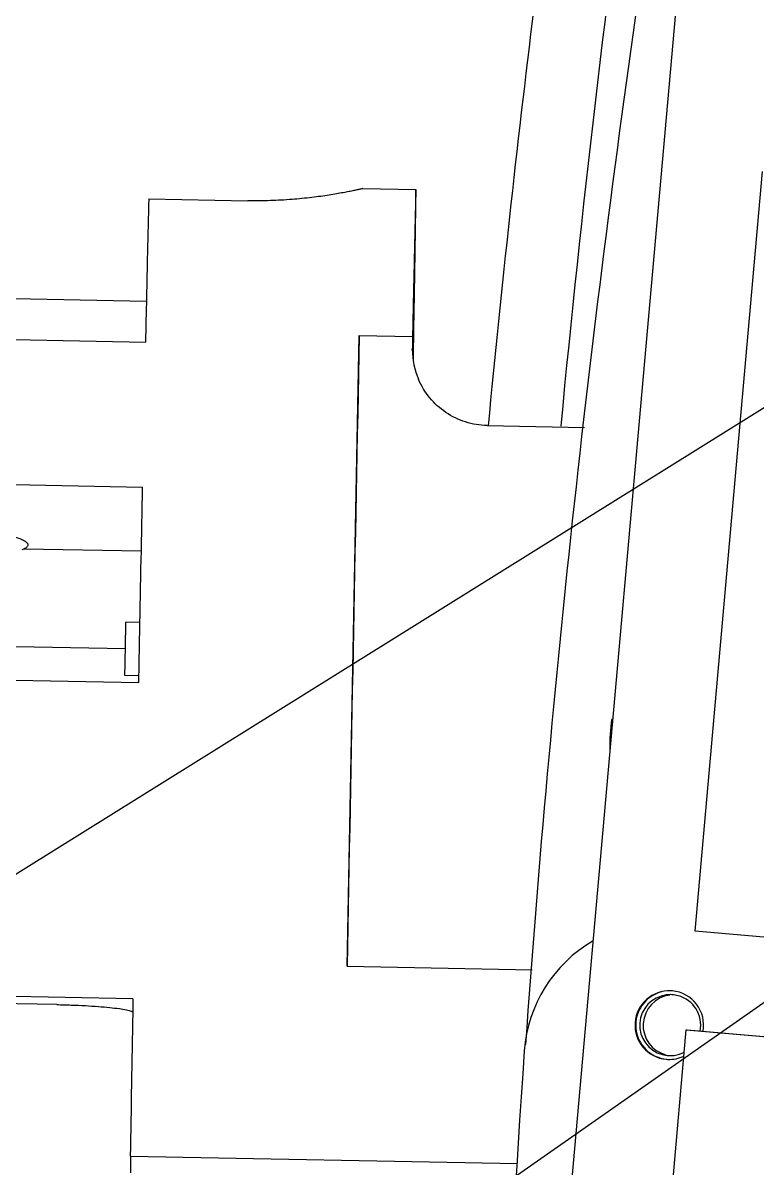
# Model space of a CAD drawing. Header units: millimetres. Extents: x 0 to 420, y 0 to 297.
# Drawn here: x 155.62 to 160.44, y 180.85 to 188.36 of the extents above; entities that cross this region are included whole.
import ezdxf

# ---------------------------------------------------------------- set-up
doc = ezdxf.new("R2010")
doc.units = ezdxf.units.MM
doc.header["$LTSCALE"] = 23.1
doc.layers.get('0').update_dxf_attribs({"linetype": 'CONTINUOUS'})
doc.layers.add('AXIS', color=7, linetype='CONTINUOUS')
doc.layers.add('DCURVE', color=7, linetype='CONTINUOUS')
doc.styles.get("Standard").update_dxf_attribs({"font": 'txt', "width": 0.85})
doc.dimstyles.get("Standard").update_dxf_attribs({"dimtxt": 3.5, "dimasz": 3.5, "dimexe": 1.5, "dimexo": 1, "dimtad": 1, "dimtxsty": 'STANDARD', "dimcen": 0.09, "dimadec": 0, "dimazin": 0, "dimtol": 1, "dimtp": 0.01, "dimtm": 0.01, "dimtfac": 1, "dimtofl": 0, "dimtmove": 0, "dimatfit": 3, "dimfxl": 1, "dimtolj": 1, "dimarcsym": 0})

msp = doc.modelspace()

# ---------------------------------------------------------------- linework, layer by layer
at = {"color": 7, "linetype": 'CONTINUOUS'}
for p, q in [((157.83, 165.086), (160.4582, 194.6695)), ((160.0303, 182.4088), (160.4728, 187.3892)), ((156.447, 187.21), (157.0978, 187.1975)), ((152.5771, 186.3439), (156.4264, 186.2703)), ((157.7487, 182.1777), (157.8284, 186.3145)), ((157.8284, 186.3145), (158.1775, 186.3078)), ((158.1775, 186.3078), (158.1761, 186.2315)), ((158.176, 186.2218), (158.1761, 186.2315)), ((158.1827, 186.1617), (158.1838, 186.2228)), ((158.6664, 185.7239), (159.3044, 185.7117)), ((153.5577, 185.375), (156.4072, 185.3205)), ((156.3989, 184.8987), (155.6283, 184.9134)), ((154.2326, 184.0794), (156.3822, 184.0383)), ((167.5305, 181.7425), (160.0303, 182.4088)), ((157.7487, 182.1777), (158.9615, 182.1545)), ((156.3438, 181.9643), (154.0943, 182.0073)), ((156.3438, 181.9643), (156.3422, 181.8698)), ((155.8439, 181.9263), (154.3442, 181.955)), ((159.5304, 176.781), (159.9728, 181.7614)), ((159.9728, 181.7614), (159.9774, 181.7611)), ((159.9728, 181.7614), (167.4729, 181.0951)), ((159.9774, 181.7611), (167.4776, 181.0948)), ((156.3268, 180.9329), (158.865, 180.8843)), ((156.3289, 180.9328), (156.3268, 180.8239))]:
    msp.add_line(p, q, dxfattribs=at)
for centre, radius, start, end in [((259.1385, 176.1747), 100.4437, 172.11477, 174.546937), ((258.4674, 176.1767), 100.25, 172.961639, 174.536446), ((1854.5532, 151.5421), 1697.081, 178.8259551, 178.9656433), ((158.6725, 186.2219), 0.4965, 180.02023, 203.16241), ((423.7738, 177.0046), 267.4759, 178.957761, 179.158487)]:
    msp.add_arc(centre, radius, start, end, dxfattribs=at)
for points, knots in [([(157.8507, 187.2776), (157.8506, 187.2773), (157.8489, 187.2772), (157.8465, 187.2761), (157.8416, 187.2752), (157.8353, 187.2736), (157.8271, 187.2717), (157.8127, 187.2685), (157.7906, 187.2637), (157.7591, 187.2573), (157.7214, 187.2501), (157.6778, 187.2422), (157.6287, 187.2342), (157.5745, 187.2262), (157.4936, 187.2157), (157.3835, 187.2048), (157.2436, 187.1971), (157.147, 187.1966), (157.0978, 187.1975)], [0, 0, 0, 0, 0.001395, 0.00524, 0.011521, 0.020215, 0.031297, 0.044721, 0.078404, 0.120863, 0.171612, 0.230136, 0.295869, 0.368222, 0.446556, 0.618402, 0.805274, 1, 1, 1, 1]), ([(158.1998, 187.271), (158.1997, 187.271), (158.1998, 187.2704), (158.1996, 187.2699), (158.1996, 187.2685), (158.1994, 187.2659), (158.1992, 187.2614), (158.199, 187.2545), (158.1987, 187.2456), (158.1983, 187.2347), (158.1979, 187.2219), (158.1974, 187.2009), (158.1965, 187.1698), (158.1955, 187.1268), (158.1942, 187.0761), (158.1929, 187.0181), (158.1914, 186.9527), (158.1891, 186.8514), (158.186, 186.7078), (158.1819, 186.5163), (158.179, 186.38), (158.1775, 186.3078)], [0, 0, 0, 0, 0.000267, 0.001042, 0.00233, 0.004131, 0.009277, 0.016476, 0.025721, 0.037007, 0.050327, 0.065673, 0.102414, 0.147133, 0.19972, 0.260057, 0.327987, 0.403337, 0.575576, 0.77516, 1, 1, 1, 1]), ([(158.1838, 186.2228), (158.1852, 186.3011), (158.1877, 186.4489), (158.1913, 186.657), (158.1939, 186.8131), (158.1956, 186.9235), (158.1967, 186.9948), (158.1977, 187.0581), (158.1985, 187.1134), (158.1991, 187.1604), (158.1995, 187.1943), (158.1998, 187.2173), (158.1999, 187.2313), (158.2, 187.2432), (158.2001, 187.2529), (158.2001, 187.2605), (158.2001, 187.2655), (158.2, 187.2683), (158.2, 187.2698), (158.1998, 187.2704), (158.1999, 187.271), (158.1998, 187.271)], [0, 0, 0, 0, 0.224, 0.423185, 0.59548, 0.670943, 0.739017, 0.799515, 0.852273, 0.89716, 0.934048, 0.949459, 0.962838, 0.974175, 0.983462, 0.99069, 0.995855, 0.997664, 0.998956, 0.999734, 1, 1, 1, 1]), ([(156.447, 187.21), (156.444, 187.0922), (156.4371, 186.779), (156.4304, 186.4658), (156.4264, 186.2703)], [0, 0, 0, 0, 0.375961, 1, 1, 1, 1]), ([(158.6664, 185.7239), (158.6187, 185.7248), (158.523, 185.7404), (158.3925, 185.8033), (158.2851, 185.9003), (158.2347, 185.9829), (158.216, 186.0266)], [0, 0, 0, 0, 0.250325, 0.500459, 0.750365, 1, 1, 1, 1]), ([(156.3822, 184.0383), (156.3843, 184.1478), (156.3925, 184.5752), (156.4009, 185.0027), (156.4072, 185.3205)], [0, 0, 0, 0, 0.25631, 1, 1, 1, 1]), ([(155.8439, 181.9263), (155.8759, 181.9257), (155.9386, 181.9239), (156.0297, 181.9199), (156.114, 181.9145), (156.1882, 181.9081), (156.2497, 181.9008), (156.292, 181.8939), (156.3175, 181.8878), (156.3305, 181.8836), (156.339, 181.8797), (156.3431, 181.8761), (156.3436, 181.8744)], [0, 0, 0, 0, 0.189494, 0.372131, 0.541102, 0.690292, 0.814259, 0.908622, 0.943701, 0.970429, 0.988876, 1, 1, 1, 1])]:
    msp.add_open_spline(points, degree=3, knots=knots, dxfattribs=at)
at = {"layer": 'AXIS', "color": 7, "linetype": 'CONTINUOUS'}
for p, q in [((157.8507, 187.2776), (158.1998, 187.271)), ((156.432, 186.537), (155.0852, 186.5628)), ((156.3898, 184.4328), (156.2981, 184.4345)), ((156.2914, 184.0846), (156.2914, 184.0852)), ((156.3831, 184.0828), (156.2914, 184.0846)), ((159.8812, 182.0159), (159.8729, 182.0164)), ((159.8414, 181.5677), (159.8496, 181.5671))]:
    msp.add_line(p, q, dxfattribs=at)
for centre, radius, start, end in [((159.8132, 181.5594), 0.905, 119.92327, 175.97411), ((159.8613, 181.7918), 0.225, 87.03452, 264.91841), ((159.866, 181.7915), 0.225, 104.9248, 264.9208), ((159.8674, 181.7915), 0.2, 97.50188, 254.99767), ((159.8673, 181.7913), 0.2002, 86.95788, 97.47677), ((159.8673, 181.7908), 0.2006, 75.03419, 86.96739), ((159.8613, 181.7918), 0.225, 349.70683, 84.91762), ((159.8673, 181.7915), 0.2, 348.98505, 74.99721), ((249.6374, 175.2317), 90.9518, 175.970472, 179.025743), ((159.8674, 181.7921), 0.2006, 255.03419, 266.96739), ((159.8674, 181.7916), 0.2002, 266.95788, 277.47677)]:
    msp.add_arc(centre, radius, start, end, dxfattribs=at)
for centre, major_axis, ratio, start_param, end_param in [((161.0203, 183.5979), (0.1638, 1.5473), 0.996152, 1.545226, 1.67651), ((159.8897, 181.7903), (0.1488, 0.1338), 0.99919, 0.968967, 3.718676)]:
    msp.add_ellipse(centre, major_axis=major_axis, ratio=ratio, start_param=start_param, end_param=end_param, dxfattribs=at)
for points, knots in [([(160.0588, 191.096), (159.9259, 190.3127), (159.432, 187.1841), (159.0858, 184.0318), (158.918, 181.6649)], [0, 0, 0, 0, 0.250827, 1, 1, 1, 1]), ([(154.6605, 185.1106), (154.7455, 185.1046), (154.8695, 185.0949), (155.0294, 185.0797), (155.1375, 185.068), (155.2366, 185.0558), (155.3263, 185.0432), (155.4059, 185.0302), (155.475, 185.017), (155.5332, 185.0036), (155.5801, 184.9901), (155.6119, 184.9782), (155.6313, 184.9683), (155.6417, 184.9615), (155.6493, 184.9547), (155.654, 184.9476), (155.6555, 184.9402), (155.6534, 184.933), (155.6482, 184.9262), (155.6362, 184.9165), (155.6246, 184.911), (155.6161, 184.9074)], [0, 0, 0, 0, 0.237904, 0.346751, 0.447992, 0.541038, 0.625354, 0.700466, 0.76597, 0.821542, 0.866968, 0.902198, 0.916067, 0.927548, 0.936837, 0.94432, 0.950733, 0.957198, 0.964812, 0.974277, 1, 1, 1, 1]), ([(156.2914, 184.0852), (156.2914, 184.1049), (156.2924, 184.1436), (156.2934, 184.2042), (156.2944, 184.2561), (156.2952, 184.2995), (156.2958, 184.3307), (156.2964, 184.3593), (156.2969, 184.3842), (156.2973, 184.4024), (156.2976, 184.4144), (156.2977, 184.4213), (156.2979, 184.4268), (156.2978, 184.4308), (156.2982, 184.4331), (156.2979, 184.4343), (156.2981, 184.4345)], [0, 0, 0, 0, 0.168568, 0.332516, 0.520414, 0.614928, 0.705244, 0.788072, 0.860414, 0.919653, 0.943657, 0.963616, 0.979365, 0.990737, 0.997626, 1, 1, 1, 1])]:
    msp.add_open_spline(points, degree=3, knots=knots, dxfattribs=at)
for points in [[(159.8496, 181.5671), (159.8869, 181.5652), (159.9257, 181.573), (159.9593, 181.5892)], [(159.8934, 181.5932), (159.9167, 181.5962), (159.9397, 181.6036), (159.9605, 181.6145)]]:
    msp.add_open_spline(points, degree=3, dxfattribs=at)
at = {"layer": 'DCURVE', "color": 40, "linetype": 'CONTINUOUS'}
msp.add_line((156.2944, 184.2596), (155.1421, 184.2816), dxfattribs=at)

# ---------------------------------------------------------------- leaders
at = {"color": 2, "linetype": 'CONTINUOUS'}
for points in [[(165.6892, 189.0872), (120.6186, 160.9861), (114.6186, 160.9861)], [(164.3445, 184.6403), (116.318, 151.0489), (110.318, 151.0489)], [(163.3725, 179.3951), (111.235, 141.8885), (105.235, 141.8885)]]:
    msp.add_leader(points, dimstyle='STANDARD', override={"dimtad": 0, "dimldrblk": 'DOT'}, dxfattribs=at)

doc.saveas('drawing.dxf')
